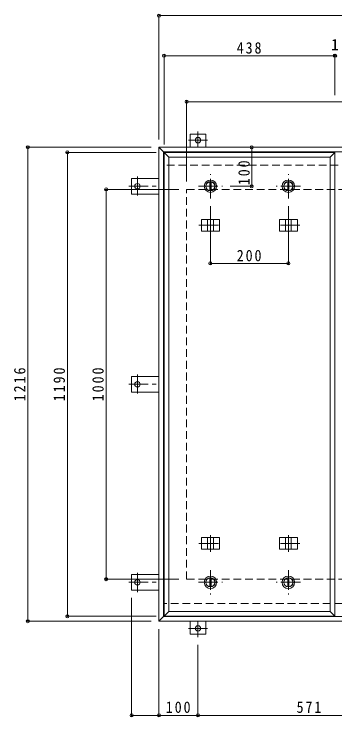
# Model space of a CAD drawing. Units: millimetres on the paper, enlarged 2 times, with parts at other scales. Extents: x -524 to 522, y -392 to 379.
# Drawn here: x -498.4 to -333.7, y -60.9 to 299.7 of the extents above; entities that cross this region are included whole.
import ezdxf
from ezdxf.enums import TextEntityAlignment as Align

# ---------------------------------------------------------------- set-up
doc = ezdxf.new("R2010")
doc.units = ezdxf.units.MM
doc.header["$LTSCALE"] = 2
doc.header["$PDMODE"] = 32
doc.header["$PDSIZE"] = 1.6
doc.linetypes.add('CHAIN1', pattern=[8, 5, -1, 1, -1])
doc.linetypes.add('DASHED2', pattern=[3, 2, -1])
for name, color, linetype, lineweight in [('0-1_躯体', 2, 'DASHED2', 9), ('0-2_仕上', 3, 'Continuous', 9), ('0-3_建具', 4, 'Continuous', 9), ('0-C_084', 2, 'Continuous', 9), ('0-E_090', 3, 'Continuous', 9), ('0-F_092', 7, 'Continuous', 9)]:
    doc.layers.add(name, color=color, linetype=linetype, lineweight=lineweight)
doc.styles.add('ＭＳ ゴシック', font='')
doc.styles.get('ＭＳ ゴシック').set_extended_font_data('MS Gothic')

msp = doc.modelspace()

# ---------------------------------------------------------------- linework, layer by layer
at = {"layer": '0-1_躯体'}
for p, q in [((-158.008, 222.118), (-421.608, 222.118)), ((-409.808, 9.718), (-409.808, 209.718)), ((-409.808, 209.718), (-169.808, 209.718)), ((-409.808, 9.718), (-169.808, 9.718)), ((-246.008, -2.682), (-421.608, -2.682))]:
    msp.add_line(p, q, dxfattribs=at)
at = {"layer": '0-2_仕上'}
for p, q in [((-421.408, 228.718), (-421.408, -9.282)), ((-333.808, 228.718), (-421.408, 228.718)), ((-336.208, 226.318), (-333.808, 228.718)), ((-333.808, -9.282), (-333.808, 228.718)), ((-419.008, 226.318), (-336.208, 226.318)), ((-336.208, 226.318), (-336.208, -6.882)), ((-419.008, -6.882), (-421.408, -9.282)), ((-336.208, -6.882), (-419.008, -6.882)), ((-336.208, -6.882), (-333.808, -9.282)), ((-421.408, -9.282), (-333.808, -9.282))]:
    msp.add_line(p, q, dxfattribs=at)
msp.add_lwpolyline([(-419.008, -6.882), (-419.008, 226.318), (-421.408, 228.718)], dxfattribs=at)
at = {"layer": '0-3_建具', "color": 2}
for p, q in [((-424.008, 231.318), (-421.608, 228.918)), ((-424.008, -11.882), (-424.008, 231.318)), ((-155.608, 231.318), (-424.008, 231.318)), ((-421.608, -9.482), (-421.608, 228.918)), ((-158.008, 228.918), (-421.608, 228.918)), ((-424.008, -11.882), (-421.608, -9.482)), ((-158.008, -9.482), (-421.608, -9.482)), ((-155.608, -11.882), (-424.008, -11.882))]:
    msp.add_line(p, q, dxfattribs=at)
at = {"layer": '0-3_建具', "linetype": 'CHAIN1'}
for p, q in [((-403.49, 191.318), (-391.726, 191.318)), ((-351.726, 191.318), (-363.49, 191.318)), ((-397.608, 23.695), (-397.608, 32.342)), ((-357.608, 23.695), (-357.608, 32.342)), ((-403.49, 28.118), (-391.726, 28.118)), ((-351.726, 28.118), (-363.49, 28.118))]:
    msp.add_line(p, q, dxfattribs=at)
at = {"layer": '0-3_建具'}
for p, q in [((-402.226, 194.318), (-392.991, 194.318)), ((-402.226, 194.318), (-402.226, 188.318)), ((-399.108, 194.318), (-399.108, 188.318)), ((-396.108, 194.318), (-396.108, 188.318)), ((-392.991, 194.318), (-392.991, 188.318)), ((-352.991, 194.318), (-362.226, 194.318)), ((-362.226, 194.318), (-362.226, 188.318)), ((-359.108, 194.318), (-359.108, 188.318)), ((-356.108, 194.318), (-356.108, 188.318)), ((-352.991, 194.318), (-352.991, 188.318)), ((-402.226, 188.318), (-392.991, 188.318)), ((-352.991, 188.318), (-362.226, 188.318)), ((-402.226, 31.118), (-392.991, 31.118)), ((-402.226, 25.118), (-402.226, 31.118)), ((-399.108, 25.118), (-399.108, 31.118)), ((-396.108, 25.118), (-396.108, 31.118)), ((-392.991, 25.118), (-392.991, 31.118)), ((-352.991, 31.118), (-362.226, 31.118)), ((-362.226, 25.118), (-362.226, 31.118)), ((-359.108, 25.118), (-359.108, 31.118)), ((-356.108, 25.118), (-356.108, 31.118)), ((-352.991, 25.118), (-352.991, 31.118)), ((-402.226, 25.118), (-392.991, 25.118)), ((-352.991, 25.118), (-362.226, 25.118))]:
    msp.add_line(p, q, dxfattribs=at)
at = {"layer": '0-C_084', "linetype": 'CHAIN1'}
for p, q in [((-397.608, 205.118), (-397.608, 217.518)), ((-357.608, 205.118), (-357.608, 217.518)), ((-403.808, 211.318), (-391.408, 211.318)), ((-351.408, 211.318), (-363.808, 211.318)), ((-397.608, 14.318), (-397.608, 1.918)), ((-357.608, 14.318), (-357.608, 1.918)), ((-403.808, 8.118), (-391.408, 8.118)), ((-351.408, 8.118), (-363.808, 8.118))]:
    msp.add_line(p, q, dxfattribs=at)
at = {"layer": '0-C_084'}
for p, q in [((-397.908, 213.599), (-397.908, 209.038)), ((-397.308, 213.599), (-397.308, 209.038)), ((-357.908, 213.599), (-357.908, 209.038)), ((-357.308, 213.599), (-357.308, 209.038)), ((-397.908, 5.838), (-397.908, 10.398)), ((-397.308, 5.838), (-397.308, 10.398)), ((-357.908, 5.838), (-357.908, 10.398)), ((-357.308, 5.838), (-357.308, 10.398))]:
    msp.add_line(p, q, dxfattribs=at)
for centre, radius in [((-397.608, 211.318), 3.2), ((-397.608, 211.318), 2.4), ((-397.608, 211.318), 2.3), ((-357.608, 211.318), 3.2), ((-357.608, 211.318), 2.4), ((-357.608, 211.318), 2.3), ((-397.608, 8.118), 3.2), ((-357.608, 8.118), 3.2), ((-397.608, 8.118), 2.4), ((-397.608, 8.118), 2.3), ((-357.608, 8.118), 2.4), ((-357.608, 8.118), 2.3)]:
    msp.add_circle(centre, radius, dxfattribs=at)
at = {"layer": '0-E_090', "linetype": 'CHAIN1'}
for p, q in [((-404.008, 239.39), (-404.008, 231.358)), ((-399.04, 234.958), (-408.818, 234.958)), ((-435.048, 216.286), (-435.048, 206.509)), ((-439.48, 211.318), (-424.008, 211.318)), ((-435.048, 114.686), (-435.048, 104.909)), ((-439.48, 109.718), (-424.008, 109.718)), ((-435.048, 3.15), (-435.048, 12.928)), ((-439.48, 8.118), (-424.008, 8.118)), ((-404.008, -19.953), (-404.008, -11.922)), ((-399.04, -15.522), (-408.818, -15.522))]:
    msp.add_line(p, q, dxfattribs=at)
at = {"layer": '0-E_090'}
for p, q in [((-400.008, 237.958), (-408.008, 237.958)), ((-408.008, 231.318), (-408.008, 237.958)), ((-400.008, 231.318), (-400.008, 237.958)), ((-438.048, 215.318), (-438.048, 207.318)), ((-424.008, 215.318), (-438.048, 215.318)), ((-424.008, 207.318), (-438.048, 207.318)), ((-438.048, 113.718), (-438.048, 105.718)), ((-424.008, 113.718), (-438.048, 113.718)), ((-424.008, 105.718), (-438.048, 105.718)), ((-438.048, 4.118), (-438.048, 12.118)), ((-424.008, 12.118), (-438.048, 12.118)), ((-424.008, 4.118), (-438.048, 4.118)), ((-408.008, -11.882), (-408.008, -18.522)), ((-400.008, -11.882), (-400.008, -18.522)), ((-400.008, -18.522), (-408.008, -18.522))]:
    msp.add_line(p, q, dxfattribs=at)
for centre in [(-404.008, 234.958), (-435.048, 211.318), (-435.048, 109.718), (-435.048, 8.118), (-404.008, -15.522)]:
    msp.add_circle(centre, 1.4, dxfattribs=at)
at = {"layer": '0-F_092'}
for p, q in [((-424.008, 299.461), (-424.008, 235.318)), ((-424.008, 298.861), (-155.608, 298.861)), ((-421.408, 278.902), (-421.408, 232.718)), ((-421.408, 278.302), (-333.808, 278.302)), ((-333.808, 278.902), (-333.808, 258.031)), ((-333.808, 278.302), (-333.608, 278.302)), ((-409.808, 255.262), (-409.808, 213.718)), ((-409.808, 254.662), (-169.808, 254.662)), ((-491.889, 231.318), (-428.008, 231.318)), ((-491.289, 231.318), (-491.289, -11.882)), ((-376.425, 231.318), (-376.425, 211.318)), ((-471.6, 228.718), (-425.408, 228.718)), ((-471, -9.282), (-471, 228.718)), ((-451.71, 209.718), (-413.808, 209.718)), ((-451.11, 9.718), (-451.11, 209.718)), ((-375.825, 211.318), (-387.408, 211.318)), ((-397.608, 171.153), (-397.608, 201.118)), ((-357.608, 171.153), (-357.608, 201.118)), ((-397.608, 171.753), (-357.608, 171.753)), ((-451.71, 9.718), (-413.808, 9.718)), ((-438.048, -60.749), (-438.048, 0.118)), ((-471.6, -9.282), (-425.408, -9.282)), ((-491.889, -11.882), (-428.008, -11.882)), ((-424.008, -60.749), (-424.008, -15.882)), ((-404.008, -60.749), (-404.008, -23.953)), ((-438.048, -60.149), (-424.008, -60.149)), ((-424.008, -60.149), (-404.008, -60.149)), ((-404.008, -60.149), (-289.808, -60.149))]:
    msp.add_line(p, q, dxfattribs=at)
for p in [(-424.008, 298.861), (-421.408, 278.302), (-333.808, 278.302), (-333.608, 278.302), (-409.808, 254.662), (-491.289, 231.318), (-376.425, 231.318), (-471, 228.718), (-451.11, 209.718), (-376.425, 211.318), (-397.608, 171.753), (-357.608, 171.753), (-451.11, 9.718), (-471, -9.282), (-491.289, -11.882), (-438.048, -60.149), (-424.008, -60.149), (-404.008, -60.149)]:
    msp.add_point(p, dxfattribs=at)

# ---------------------------------------------------------------- texts
at = {"layer": '0-F_092', "color": 2, "style": 'ＭＳ ゴシック'}
msp.add_text('1', height=5.865, dxfattribs=at).set_placement((-335.708, 279.302), align=Align.BOTTOM_LEFT)
at = {"layer": '0-F_092', "color": 2, "char_height": 5.865, "attachment_point": 7, "style": 'ＭＳ ゴシック'}
for s, insert in [('\\T1.27;\\W0.9;438', (-384.108, 279.302)), ('\\T1.27;\\W0.9;200', (-384.108, 172.753)), ('\\T1.27;\\W0.9;100', (-420.508, -58.949)), ('\\T1.27;\\W0.9;571', (-353.408, -58.949))]:
    msp.add_mtext(s, dxfattribs=dict(at, insert=insert))
at = {"layer": '0-F_092', "color": 2, "char_height": 5.865, "attachment_point": 7, "rotation": 90, "style": 'ＭＳ ゴシック'}
for s, insert in [('\\T1.27;\\W0.9;100', (-377.384, 211.875)), ('\\T1.28;\\W0.9;1216', (-492.489, 100.968)), ('\\T1.28;\\W0.9;1190', (-472.2, 100.968)), ('\\T1.28;\\W0.9;1000', (-452.31, 100.968))]:
    msp.add_mtext(s, dxfattribs=dict(at, insert=insert))

doc.saveas('drawing.dxf')
